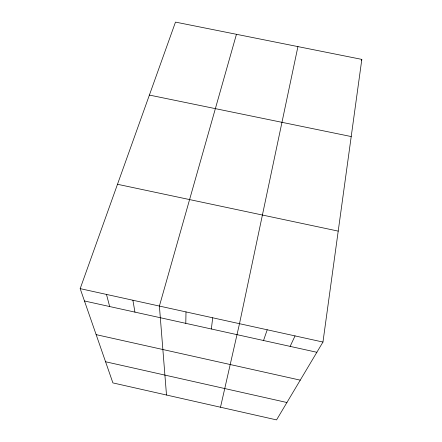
<?xml version="1.0" encoding="UTF-8"?>
<svg xmlns="http://www.w3.org/2000/svg" width="442" height="442" viewBox="0 0 442 442"><rect width="100%" height="100%" fill="white"/><g stroke="black" fill="none" stroke-linecap="round" stroke-linejoin="round"><path stroke-width="0.66" d="M185.795 323.351L185.999 311.914M211.353 328.992L212.701 317.792M322.958 342.047L361.821 59.388L175.485 22.1L80.179 288.637L112.903 382.905L276.554 419.9L322.958 342.047L80.179 288.637M297.93 46.603L239.498 323.688L220.497 407.226M236.448 34.299L159.396 306.063L166.501 395.021M263.526 340.511L267.211 329.782M361.379 60.67L361.821 59.388M290.14 346.39L295.035 335.903M149.39 95.074L351.213 136.556M117.489 184.281L338.213 231.116M84.461 300.974L316.859 352.285M96.146 334.638L300.251 380.148M105.561 361.76L286.919 402.513M106.489 294.422L109.66 306.538M132.893 300.234L134.948 312.124"/></g></svg>
